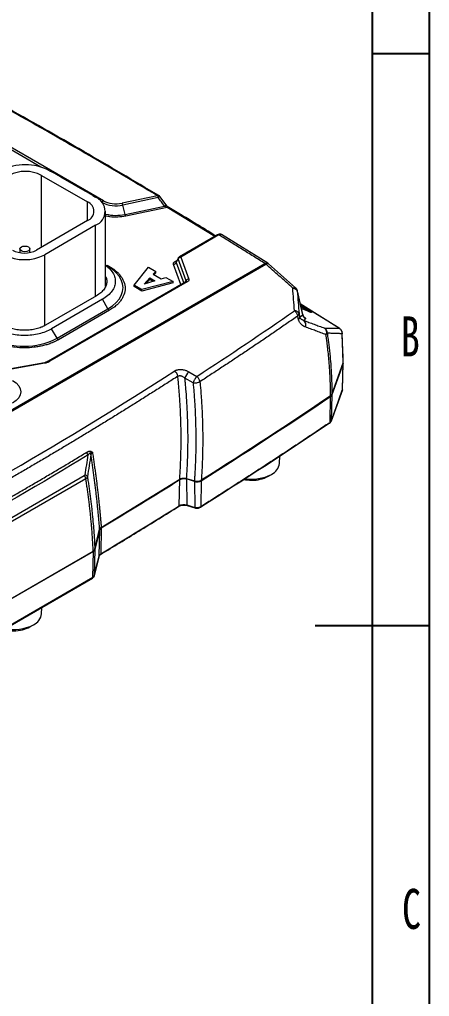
# Model space of a CAD drawing. Header units: millimetres. Extents: x 0 to 594, y 0 to 420.
# Drawn here: x 522.2 to 594, y 145.2 to 316 of the extents above; entities that cross this region are included whole.
import ezdxf

# ---------------------------------------------------------------- set-up
doc = ezdxf.new("R2010")
doc.units = ezdxf.units.MM
doc.header["$LTSCALE"] = 2
doc.layers.add('图框', color=7, linetype='Continuous')
doc.styles.add('SLDTEXTSTYLE4', font='TXT', dxfattribs={"width": 0.7})

msp = doc.modelspace()

# ---------------------------------------------------------------- linework, layer by layer
at = {"color": 8, "linetype": 'Continuous', "lineweight": 15}
for p, q in [((525.979, 290.228), (517.272, 295.254)), ((526.077, 276.204), (526.077, 288.777)), ((534.138, 280.857), (534.138, 284.123)), ((536.683, 284.048), (536.652, 284.066)), ((536.677, 284.038), (536.683, 284.048)), ((556.442, 278.108), (548.093, 283.159)), ((535.552, 267.63), (535.552, 280.041)), ((526.643, 262.501), (526.643, 274.898)), ((549.467, 273.705), (549.803, 273.899)), ((549.671, 273.534), (550.976, 269.95)), ((550.499, 269.674), (549.212, 273.21)), ((551.314, 270.145), (551.406, 270.317)), ((578.178, 262.039), (571.388, 266.239)), ((573.151, 264.975), (571.434, 266.036)), ((572.919, 264.943), (571.481, 265.832)), ((572.748, 264.997), (571.557, 265.494)), ((571.814, 264.415), (571.803, 264.455)), ((578.709, 261.232), (578.69, 261.091)), ((526.873, 256.089), (526.591, 256.01)), ((536.162, 222.19), (536.165, 222.217)), ((535.33, 218.709), (535.333, 218.737))]:
    msp.add_line(p, q, dxfattribs=at)
at = {"color": 7, "linetype": 'Continuous', "lineweight": 15}
for p, q in [((536.933, 284.312), (517.522, 295.518)), ((526.077, 288.777), (534.138, 284.123)), ((527.491, 289.593), (527.986, 289.307)), ((529.4, 288.491), (527.986, 289.307)), ((529.4, 288.491), (533.643, 286.042)), ((535.057, 285.225), (533.643, 286.042)), ((535.057, 285.225), (535.552, 284.939)), ((536.471, 284.351), (536.064, 284.603)), ((536.471, 284.256), (536.471, 284.351)), ((546.391, 285.203), (540.178, 283.897)), ((546.512, 284.891), (540.299, 283.586)), ((547.91, 283.6), (546.79, 285.095)), ((537.31, 269.39), (537.31, 282.49)), ((540.712, 281.945), (540.299, 283.586)), ((540.712, 281.945), (547.63, 283.399)), ((548.093, 283.159), (540.833, 281.634)), ((534.138, 280.857), (525.228, 275.714)), ((535.552, 280.041), (526.643, 274.898)), ((556.897, 278.371), (550.215, 274.514)), ((557.146, 278.346), (550.465, 274.489)), ((565.701, 273.411), (557.623, 278.409)), ((522.303, 275.917), (522.303, 275.27)), ((524.053, 275.295), (524.053, 275.917)), ((461.594, 213.587), (565.171, 273.38)), ((549.671, 273.534), (550.005, 274.164)), ((550.044, 274.352), (549.674, 273.655)), ((551.406, 270.317), (550.005, 274.164)), ((550.465, 274.489), (551.866, 270.642)), ((565.821, 273.302), (565.701, 273.409)), ((461.777, 213.453), (565.354, 273.247)), ((537.31, 273.065), (537.711, 272.833)), ((537.608, 273.061), (537.961, 272.857)), ((542.332, 269.561), (544.804, 272.706)), ((544.804, 272.706), (546.084, 271.967)), ((546.084, 271.967), (545.625, 271.478)), ((546.084, 271.722), (545.774, 271.392)), ((546.084, 271.722), (546.084, 271.967)), ((570.555, 269.119), (565.833, 273.313)), ((551.36, 270.171), (527.32, 256.293)), ((551.61, 270.147), (527.57, 256.268)), ((549.115, 270.217), (543.666, 268.791)), ((549.115, 269.972), (543.666, 268.546)), ((544.039, 269.761), (545.024, 270.835)), ((545.897, 270.331), (544.039, 269.761)), ((544.352, 269.857), (545.024, 270.59)), ((545.024, 270.835), (545.897, 270.331)), ((545.024, 270.59), (545.024, 270.835)), ((545.024, 270.59), (545.62, 270.246)), ((545.625, 271.478), (547.019, 270.673)), ((547.019, 270.673), (547.864, 270.94)), ((547.864, 270.94), (549.115, 270.217)), ((549.115, 269.972), (549.115, 270.217)), ((543.666, 268.791), (542.332, 269.561)), ((542.332, 269.316), (542.332, 269.561)), ((543.666, 268.546), (542.332, 269.316)), ((543.666, 268.546), (543.666, 268.791)), ((570.821, 268.68), (570.865, 268.553)), ((571.805, 264.401), (570.834, 268.683)), ((535.694, 267.711), (526.784, 262.568)), ((536.754, 267.099), (527.845, 261.956)), ((537.711, 265.441), (536.754, 267.099)), ((528.802, 260.298), (537.711, 265.441)), ((537.961, 265.177), (529.052, 260.034)), ((578.264, 261.994), (571.374, 266.303)), ((572.679, 265.029), (571.557, 265.496)), ((528.802, 260.298), (527.845, 261.956)), ((578.178, 262.039), (578.258, 261.985)), ((578.894, 256.054), (578.71, 261.229)), ((526.601, 256.013), (520.734, 254.945)), ((526.69, 255.929), (520.824, 254.862)), ((578.872, 255.883), (576.907, 250.378)), ((576.908, 250.461), (578.874, 255.963)), ((578.756, 251.28), (578.872, 255.883)), ((578.774, 251.384), (578.893, 256.022)), ((578.872, 255.883), (578.89, 256.001)), ((578.874, 255.963), (578.892, 256.085)), ((552.62, 252.511), (551.194, 253.326)), ((551.851, 254.444), (553.276, 253.629)), ((578.756, 251.28), (576.791, 245.775)), ((578.756, 251.28), (578.771, 251.384)), ((576.597, 245.546), (576.687, 250.119)), ((576.907, 250.378), (576.791, 245.775)), ((567.749, 238.411), (567.806, 239.738)), ((533.582, 236.208), (514.315, 225.085)), ((551.488, 235.766), (552.84, 235.344)), ((565.686, 236.119), (566.319, 236.484)), ((533.843, 235.699), (514.576, 224.576)), ((536.538, 227.219), (550.274, 235.648)), ((550.193, 230.999), (550.28, 235.569)), ((552.843, 235.264), (551.489, 235.686)), ((551.489, 235.686), (551.546, 231.129)), ((552.843, 235.264), (552.9, 230.707)), ((554.057, 235.382), (553.969, 230.811)), ((551.546, 231.129), (552.9, 230.707)), ((551.581, 231.043), (552.935, 230.621)), ((535.424, 223.404), (536.267, 226.897)), ((536.283, 226.825), (535.451, 223.344)), ((536.165, 222.217), (536.283, 226.825)), ((536.552, 227.145), (536.466, 222.576)), ((535.167, 223.015), (515.105, 211.433)), ((515.141, 211.53), (535.141, 223.075)), ((535.083, 218.446), (535.167, 223.015)), ((535.451, 223.344), (535.333, 218.737)), ((536.165, 222.217), (535.333, 218.737)), ((514.98, 206.776), (535.042, 218.358)), ((535.083, 218.446), (515.021, 206.865)), ((526.104, 212.103), (526.153, 213.226)), ((524.041, 209.811), (524.674, 210.176))]:
    msp.add_line(p, q, dxfattribs=at)
at = {"color": 8, "linetype": 'Continuous', "lineweight": 15, "flags": 128}
for points in [[(547.908, 283.599), (547.909, 283.6), (547.904, 283.597), (547.88, 283.58), (547.838, 283.551), (547.78, 283.509), (547.71, 283.458), (547.63, 283.399)], [(537.711, 265.441), (538.492, 265.955), (539.15, 266.524), (539.674, 267.137), (540.054, 267.784), (540.286, 268.455), (540.363, 269.137), (540.286, 269.819), (540.054, 270.49), (539.674, 271.137), (539.15, 271.75), (538.782, 272.087)], [(572.748, 264.997), (572.695, 265.024), (572.679, 265.029)], [(526.69, 255.929), (526.677, 255.952), (526.663, 255.972), (526.65, 255.988), (526.637, 256), (526.625, 256.008), (526.613, 256.013), (526.602, 256.013), (526.601, 256.013)], [(552.935, 230.621), (552.928, 230.624), (552.916, 230.636), (552.908, 230.654), (552.902, 230.678), (552.9, 230.707)]]:
    msp.add_lwpolyline(points, dxfattribs=at)
at = {"color": 7, "linetype": 'Continuous', "lineweight": 15, "flags": 128}
for points in [[(556.897, 278.371), (556.902, 278.374), (556.917, 278.381)], [(523.797, 275.559), (523.513, 275.45), (523.178, 275.411), (522.843, 275.45), (522.559, 275.559), (522.369, 275.723), (522.303, 275.917), (522.369, 276.11), (522.559, 276.274), (522.843, 276.383), (523.178, 276.422), (523.513, 276.383), (523.797, 276.274), (523.986, 276.11), (524.053, 275.917), (523.986, 275.723), (523.797, 275.559)], [(538.782, 272.087), (538.492, 272.319), (537.711, 272.833)], [(576.788, 245.765), (577.655, 248.192), (578.731, 251.206)], [(535.33, 218.709), (535.739, 220.422), (536.162, 222.19)], [(535.326, 218.696), (535.329, 218.706), (535.33, 218.709)]]:
    msp.add_lwpolyline(points, dxfattribs=at)
at = {"color": 7, "linetype": 'Continuous', "lineweight": 15}
for centre, radius, start, end in [((523.249, 281.45), 9.182, 62.48067, 117.51927), ((523.249, 283.318), 6.148, 62.6098, 117.39014), ((533.518, 282.49), 1.746, 290.78289, 69.21655), ((534.597, 282.49), 2.629, 291.31227, 68.68742), ((537.315, 283.7), 0.721, 121.95485, 151.14431), ((539.13, 288.808), 5.352, 242.7958, 282.61779), ((539.192, 283.335), 1.135, 12.75986, 29.68794), ((541.819, 282.196), 1.135, 192.75987, 209.68477), ((523.107, 279.808), 4.611, 242.60943, 297.39069), ((523.107, 281.721), 7.685, 242.60963, 297.39041), ((549.155, 273.778), 0.571, 275.70112, 334.70854), ((564.601, 272.406), 1.128, 48.13512, 59.65616), ((537.815, 273.062), 0.251, 245.68696, 305.61763), ((551.922, 270.073), 0.571, 95.70365, 154.70626), ((538.343, 265.789), 0.721, 208.85481, 238.04549), ((573.071, 264.699), 0.287, 73.85607, 121.89826), ((570.757, 264.028), 0.555, 304.87099, 355.25125), ((572.796, 264.6), 1.004, 188.34687, 241.87958), ((571.402, 262.655), 0.957, 336.05753, 51.67967), ((523.107, 271.233), 12.329, 242.49144, 297.50856), ((529.433, 260.646), 0.721, 208.85481, 238.04549), ((548.395, 253.369), 1.572, 10.27344, 50.28657), ((554.495, 252.139), 3.508, 138.93154, 160.22925), ((578.627, 251.283), 0.129, 323.5716, 358.69216), ((576.661, 245.778), 0.129, 323.56485, 358.6989), ((534.802, 240.481), 0.796, 188.49115, 228.96938), ((535.2, 240.385), 0.643, 165.52589, 199.27877), ((534.377, 239.863), 0.378, 14.61263, 55.19158), ((565.358, 238.692), 2.407, 293.49648, 353.30019), ((533.048, 235.613), 0.8, 6.14492, 48.07402), ((533.656, 235.91), 0.489, 18.72007, 82.53647), ((562.876, 243.115), 7.471, 260.74951, 297.43456), ((523.713, 212.384), 2.408, 293.49816, 353.2997), ((521.215, 216.846), 7.514, 258.22376, 297.40197)]:
    msp.add_arc(centre, radius, start, end, dxfattribs=at)
at = {"color": 8, "linetype": 'Continuous', "lineweight": 15}
for centre, radius, start, end in [((539.122, 289.572), 7.791, 256.54784, 281.77724), ((548.239, 282.948), 0.257, 64.46483, 124.68494), ((556.996, 278.126), 0.266, 55.54755, 107.1852), ((549.621, 273.933), 0.275, 235.99969, 282.07926), ((550.319, 274.29), 0.247, 53.73293, 114.93952), ((551.465, 269.948), 0.246, 53.67941, 115.01194), ((527.424, 256.07), 0.246, 53.67941, 115.01194), ((550.093, 230.992), 0.1, 305.21054, 3.86847), ((551.629, 231.113), 0.0851, 169.33055, 235.54217), ((536.366, 222.569), 0.0999, 306.03688, 4.05412), ((534.985, 218.439), 0.0988, 305.2921, 4.38873)]:
    msp.add_arc(centre, radius, start, end, dxfattribs=at)
at = {"color": 7, "linetype": 'Continuous', "lineweight": 15}
for points in [[(546.391, 285.203), (537.434, 290.544), (528.317, 295.807), (519.064, 300.978)], [(546.391, 285.203), (546.436, 285.132), (546.48, 285.017), (546.512, 284.891)], [(548.093, 283.159), (547.937, 283.208), (547.77, 283.294), (547.63, 283.399)], [(570.865, 268.553), (570.968, 267.229), (571.068, 265.905), (571.166, 264.581)], [(571.803, 264.455), (571.531, 265.825), (571.219, 267.193), (570.865, 268.553)], [(553.276, 253.629), (559.062, 257.381), (564.76, 261.203), (570.369, 265.094)], [(571.074, 263.572), (571.027, 263.772), (570.979, 263.971), (570.931, 264.171)], [(571.166, 264.581), (571.215, 264.381), (571.263, 264.181), (571.31, 263.982)], [(571.31, 263.982), (571.492, 264.131), (571.656, 264.289), (571.803, 264.455)], [(575.881, 260.917), (575.987, 260.996), (576.064, 261.089), (576.098, 261.18)], [(578.874, 255.963), (578.875, 257.67), (578.813, 259.386), (578.69, 261.091)], [(490.653, 220.664), (511.098, 231.203), (530.682, 242.508), (549.4, 254.578)], [(521.035, 252.911), (522.929, 251.817), (522.929, 250.041), (521.035, 248.947)], [(576.688, 250.202), (569.299, 245.22), (561.75, 240.304), (554.056, 235.463)], [(554.057, 235.382), (561.744, 240.218), (569.288, 245.13), (576.687, 250.119)], [(576.688, 250.202), (576.796, 250.275), (576.874, 250.367), (576.908, 250.461)], [(553.969, 230.811), (561.657, 235.648), (569.201, 240.56), (576.597, 245.546)], [(576.791, 245.775), (576.76, 245.69), (576.693, 245.611), (576.597, 245.546)], [(534.279, 239.881), (526.062, 234.908), (517.68, 230.07), (509.15, 225.374)], [(533.72, 236.395), (533.908, 237.557), (534.094, 238.719), (534.279, 239.881)], [(534.593, 240.173), (534.493, 240.124), (534.384, 240.011), (534.279, 239.881)], [(536.552, 227.145), (541.178, 229.927), (545.754, 232.735), (550.28, 235.569)], [(536.466, 222.576), (541.091, 225.357), (545.667, 228.165), (550.193, 230.999)], [(550.193, 230.999), (550.535, 231.213), (551.1, 231.268), (551.546, 231.129)], [(536.165, 222.217), (536.197, 222.35), (536.303, 222.478), (536.466, 222.576)], [(535.333, 218.737), (535.307, 218.627), (535.218, 218.524), (535.083, 218.446)]]:
    msp.add_open_spline(points, degree=3, dxfattribs=at)
for points, knots in [([(546.637, 285.229), (542.278, 287.809), (533.278, 293.134), (524.055, 298.331), (519.3, 301.011)], [0, 0, 0, 0, 0.4843754, 1, 1, 1, 1]), ([(536.933, 284.312), (537.35, 284.072), (537.876, 283.905), (539.026, 283.758), (539.625, 283.781), (540.178, 283.897)], [0, 0, 0, 0, 0.5, 0.5, 1, 1, 1, 1]), ([(547.63, 283.399), (547.444, 283.648), (547.073, 284.146), (546.699, 284.643), (546.512, 284.891)], [0, 0, 0, 0, 0.4998256, 1, 1, 1, 1]), ([(546.789, 285.094), (546.788, 285.097), (546.758, 285.152), (546.705, 285.201), (546.648, 285.222), (546.647, 285.223)], [0, 0, 0, 0, 0.0519734, 0.9727612, 1, 1, 1, 1]), ([(548.35, 283.18), (548.287, 283.223), (548.186, 283.293), (548.033, 283.445), (547.952, 283.546), (547.91, 283.6)], [0, 0, 0, 0, 0.4293309, 0.6969366, 1, 1, 1, 1]), ([(556.592, 278.195), (555.433, 278.902), (552.697, 280.57), (549.939, 282.226), (548.35, 283.18)], [0, 0, 0, 0, 0.4238795, 1, 1, 1, 1]), ([(557.62, 278.409), (557.566, 278.434), (557.461, 278.483), (557.276, 278.492), (557.091, 278.461), (556.974, 278.407), (556.917, 278.381)], [0, 0, 0, 0, 0.269361, 0.527859, 0.7715476, 1, 1, 1, 1]), ([(565.171, 273.38), (564.505, 273.796), (563.174, 274.627), (561.17, 275.869), (559.161, 277.109), (557.818, 277.934), (557.146, 278.346)], [0, 0, 0, 0, 0.2500328, 0.5000427, 0.7500312, 1, 1, 1, 1]), ([(549.212, 273.21), (549.206, 273.228), (549.195, 273.263), (549.189, 273.317), (549.193, 273.371), (549.206, 273.424), (549.233, 273.488), (549.282, 273.56), (549.361, 273.638), (549.431, 273.683), (549.467, 273.705)], [0, 0, 0, 0, 0.1016443, 0.201487, 0.3005155, 0.3997418, 0.5001721, 0.6664642, 0.8315117, 1, 1, 1, 1]), ([(550.005, 274.164), (550.014, 274.183), (550.032, 274.222), (550.072, 274.278), (550.122, 274.332), (550.194, 274.391), (550.307, 274.456), (550.407, 274.477), (550.465, 274.489)], [0, 0, 0, 0, 0.1158674, 0.23730956, 0.3653861, 0.50080991, 0.70822235, 1, 1, 1, 1]), ([(550.216, 274.513), (550.215, 274.513), (550.174, 274.498), (550.107, 274.435), (550.058, 274.366), (550.032, 274.33)], [0, 0, 0, 0, 0.0163005, 0.4940807, 1, 1, 1, 1]), ([(565.825, 273.305), (565.807, 273.322), (565.754, 273.373), (565.591, 273.364), (565.432, 273.285), (565.354, 273.247)], [0, 0, 0, 0, 0.2071985, 0.6130339, 1, 1, 1, 1]), ([(537.31, 272.995), (537.448, 272.902), (537.916, 272.589), (538.461, 271.95), (538.913, 271.116), (539.058, 270.242), (538.911, 269.369), (538.467, 268.532), (537.762, 267.751), (537.09, 267.316), (536.754, 267.099)], [0, 0, 0, 0, 0.0566089, 0.19138, 0.3261499, 0.4609203, 0.59569, 0.7304597, 0.8652301, 1, 1, 1, 1]), ([(537.358, 273.037), (537.369, 273.031), (537.392, 273.02), (537.43, 273.013), (537.479, 273.013), (537.538, 273.026), (537.585, 273.049), (537.608, 273.061)], [0, 0, 0, 0, 0.1665561, 0.332331, 0.5001928, 0.7493673, 1, 1, 1, 1]), ([(537.961, 272.857), (538.028, 272.818), (538.163, 272.739), (538.356, 272.617), (538.542, 272.491), (538.722, 272.362), (538.895, 272.23), (539.182, 271.997), (539.553, 271.651), (539.962, 271.171), (540.291, 270.663), (540.616, 269.948), (540.784, 269.017), (540.616, 268.087), (540.291, 267.371), (539.962, 266.864), (539.553, 266.384), (539.132, 265.991), (538.726, 265.671), (538.36, 265.416), (538.094, 265.257), (537.961, 265.177)], [0, 0, 0, 0, 0.019453, 0.0388717, 0.0582744, 0.077679, 0.0971038, 0.1165667, 0.1783124, 0.2400936, 0.3044135, 0.3687691, 0.5000067, 0.6312443, 0.6955642, 0.7599198, 0.8216655, 0.8834467, 0.922314, 0.9611167, 1, 1, 1, 1]), ([(570.071, 269.058), (569.287, 269.757), (567.72, 271.157), (566.142, 272.55), (565.354, 273.247)], [0, 0, 0, 0, 0.5000753, 1, 1, 1, 1]), ([(537.31, 271.094), (537.338, 271.043), (537.49, 270.769), (537.537, 270.24), (537.433, 269.54), (537.072, 268.865), (536.506, 268.237), (535.964, 267.886), (535.694, 267.711)], [0, 0, 0, 0, 0.0438327, 0.2350652, 0.4262982, 0.6175325, 0.8087666, 1, 1, 1, 1]), ([(551.402, 270.197), (551.402, 270.197), (551.4, 270.196), (551.373, 270.179), (551.358, 270.17)], [0, 0, 0, 0, 0.4225685, 1, 1, 1, 1]), ([(551.866, 270.642), (551.871, 270.624), (551.883, 270.588), (551.888, 270.534), (551.884, 270.481), (551.871, 270.428), (551.844, 270.364), (551.795, 270.291), (551.716, 270.213), (551.646, 270.169), (551.61, 270.147)], [0, 0, 0, 0, 0.10164435, 0.20148696, 0.30051547, 0.39974184, 0.50017207, 0.66646421, 0.83151173, 1, 1, 1, 1]), ([(570.369, 265.094), (570.32, 265.756), (570.222, 267.077), (570.121, 268.398), (570.071, 269.058)], [0, 0, 0, 0, 0.5009918, 1, 1, 1, 1]), ([(570.071, 269.058), (570.253, 269.042), (570.442, 268.985), (570.731, 268.802), (570.828, 268.677), (570.865, 268.553)], [0, 0, 0, 0, 0.5, 0.5, 1, 1, 1, 1]), ([(570.847, 268.623), (570.842, 268.651), (570.819, 268.787), (570.718, 268.968), (570.588, 269.072), (570.544, 269.108)], [0, 0, 0, 0, 0.1488772, 0.7062709, 1, 1, 1, 1]), ([(570.369, 265.094), (570.502, 264.991), (570.636, 264.842), (570.84, 264.507), (570.906, 264.326), (570.931, 264.171)], [0, 0, 0, 0, 0.5, 0.5, 1, 1, 1, 1]), ([(571.166, 264.581), (571.159, 264.602), (571.145, 264.645), (571.113, 264.706), (571.072, 264.765), (571.021, 264.822), (570.961, 264.877), (570.875, 264.939), (570.751, 265.005), (570.577, 265.067), (570.441, 265.085), (570.369, 265.094)], [0, 0, 0, 0, 0.0811679, 0.1617422, 0.2429242, 0.3258098, 0.4113487, 0.5003202, 0.6476105, 0.8138384, 1, 1, 1, 1]), ([(573.149, 264.972), (573.167, 264.96), (573.203, 264.937), (573.249, 264.907), (573.287, 264.879), (573.316, 264.856), (573.337, 264.836), (573.356, 264.812), (573.348, 264.794), (573.285, 264.801), (573.184, 264.828), (573.059, 264.871), (572.913, 264.926), (572.803, 264.971), (572.747, 264.994)], [0, 0, 0, 0, 0.0422413, 0.0833756, 0.1241193, 0.1652089, 0.2073629, 0.2512472, 0.3694232, 0.5009908, 0.6211622, 0.7504967, 0.8729601, 1, 1, 1, 1]), ([(570.931, 264.171), (570.306, 263.738), (569.057, 262.873), (567.174, 261.582), (565.286, 260.295), (563.391, 259.014), (561.49, 257.739), (559.582, 256.468), (557.668, 255.204), (555.749, 253.944), (554.464, 253.109), (553.821, 252.691)], [0, 0, 0, 0, 0.1111539, 0.2223005, 0.3334383, 0.444566, 0.555682, 0.6667848, 0.7778731, 0.8889454, 1, 1, 1, 1]), ([(570.931, 264.171), (571.006, 264.233), (571.067, 264.303), (571.148, 264.444), (571.167, 264.515), (571.166, 264.581)], [0, 0, 0, 0, 0.5, 0.5, 1, 1, 1, 1]), ([(572.277, 262.267), (572.232, 262.285), (572.143, 262.32), (572.014, 262.384), (571.892, 262.455), (571.776, 262.534), (571.667, 262.62), (571.548, 262.728), (571.425, 262.86), (571.306, 263.021), (571.207, 263.193), (571.128, 263.374), (571.092, 263.507), (571.074, 263.572)], [0, 0, 0, 0, 0.08731462, 0.17260347, 0.25601197, 0.33769557, 0.41781971, 0.49655966, 0.60993673, 0.71605144, 0.81573545, 0.90999062, 1, 1, 1, 1]), ([(571.996, 263.406), (571.961, 263.415), (571.893, 263.433), (571.795, 263.471), (571.701, 263.517), (571.611, 263.574), (571.524, 263.644), (571.449, 263.721), (571.39, 263.804), (571.344, 263.884), (571.321, 263.95), (571.31, 263.982)], [0, 0, 0, 0, 0.1274231, 0.2531537, 0.3771488, 0.4994167, 0.6255309, 0.7488819, 0.8366284, 0.9205381, 1, 1, 1, 1]), ([(571.807, 264.402), (571.811, 264.404), (571.816, 264.406), (571.814, 264.414), (571.814, 264.415)], [0, 0, 0, 0, 0.8856619, 1, 1, 1, 1]), ([(571.964, 264.044), (571.963, 264.048), (571.961, 264.057), (571.931, 264.106), (571.873, 264.209), (571.838, 264.333), (571.814, 264.417)], [0, 0, 0, 0, 0.1981079, 0.3924414, 0.5882891, 1, 1, 1, 1]), ([(572.323, 263.714), (572.271, 263.661), (572.168, 263.556), (572.053, 263.456), (571.996, 263.406)], [0, 0, 0, 0, 0.500973, 1, 1, 1, 1]), ([(571.996, 263.406), (572.299, 263.293), (572.907, 263.068), (573.809, 262.735), (574.706, 262.406), (575.297, 262.191), (575.593, 262.083)], [0, 0, 0, 0, 0.2499798, 0.4999663, 0.7499698, 1, 1, 1, 1]), ([(518.37, 261.956), (518.99, 261.598), (519.733, 261.311), (521.353, 260.923), (522.23, 260.823), (523.984, 260.823), (524.861, 260.923), (526.481, 261.311), (527.224, 261.598), (527.845, 261.956)], [0, 0, 0, 0, 0.25, 0.25, 0.5, 0.5, 0.75, 0.75, 1, 1, 1, 1]), ([(526.784, 262.568), (526.727, 262.536), (526.614, 262.472), (526.434, 262.382), (526.248, 262.297), (525.983, 262.186), (525.629, 262.06), (525.17, 261.93), (524.683, 261.824), (523.998, 261.721), (523.107, 261.667), (522.216, 261.721), (521.531, 261.824), (521.045, 261.93), (520.585, 262.06), (520.209, 262.194), (519.903, 262.324), (519.658, 262.441), (519.506, 262.525), (519.43, 262.568)], [0, 0, 0, 0, 0.0291588, 0.0582646, 0.0873785, 0.1165616, 0.1782933, 0.2400893, 0.3043951, 0.3687654, 0.5000038, 0.6312422, 0.695548, 0.7599183, 0.82165, 0.8834459, 0.9223071, 0.96111, 1, 1, 1, 1]), ([(575.88, 260.918), (575.579, 261.029), (574.979, 261.252), (574.076, 261.589), (573.177, 261.927), (572.576, 262.154), (572.277, 262.267)], [0, 0, 0, 0, 0.254362, 0.5058188, 0.7543662, 1, 1, 1, 1]), ([(575.593, 262.083), (575.667, 262.036), (575.738, 261.97), (575.855, 261.804), (575.901, 261.703), (575.955, 261.482), (575.964, 261.363), (575.945, 261.131), (575.918, 261.018), (575.881, 260.917)], [0, 0, 0, 0, 0.25, 0.25, 0.5, 0.5, 0.75, 0.75, 1, 1, 1, 1]), ([(575.593, 262.083), (575.822, 262.072), (576.279, 262.051), (576.869, 262.032), (577.363, 262.027), (577.777, 262.029), (578.044, 262.035), (578.178, 262.038)], [0, 0, 0, 0, 0.2500022, 0.4999998, 0.6653297, 0.8319952, 1, 1, 1, 1]), ([(576.098, 261.18), (576.103, 261.354), (576.06, 261.543), (575.878, 261.867), (575.741, 262), (575.593, 262.083)], [0, 0, 0, 0, 0.5, 0.5, 1, 1, 1, 1]), ([(578.178, 262.039), (578.334, 261.953), (578.478, 261.813), (578.663, 261.47), (578.702, 261.271), (578.69, 261.091)], [0, 0, 0, 0, 0.5, 0.5, 1, 1, 1, 1]), ([(578.708, 261.232), (578.704, 261.275), (578.691, 261.411), (578.606, 261.634), (578.453, 261.861), (578.303, 261.955), (578.24, 261.995)], [0, 0, 0, 0, 0.1406293, 0.4366713, 0.7596526, 1, 1, 1, 1]), ([(529.052, 260.034), (528.991, 259.999), (528.869, 259.93), (528.679, 259.831), (528.485, 259.734), (528.285, 259.641), (528.081, 259.552), (527.72, 259.404), (527.184, 259.213), (526.441, 259.002), (525.655, 258.832), (524.548, 258.664), (523.107, 258.578), (521.666, 258.664), (520.559, 258.832), (519.773, 259.002), (519.03, 259.213), (518.422, 259.43), (517.927, 259.64), (517.531, 259.828), (517.286, 259.965), (517.162, 260.034)], [0, 0, 0, 0, 0.0194524, 0.0388708, 0.0582733, 0.0776781, 0.0971032, 0.1165667, 0.1783103, 0.2400936, 0.3044114, 0.368769, 0.5000067, 0.6312443, 0.6955621, 0.7599197, 0.8216633, 0.8834467, 0.922313, 0.9611158, 1, 1, 1, 1]), ([(576.688, 250.202), (576.687, 250.456), (576.686, 250.964), (576.673, 251.727), (576.653, 252.491), (576.623, 253.255), (576.586, 254.02), (576.54, 254.785), (576.472, 255.742), (576.373, 256.891), (576.256, 258.001), (576.15, 258.894), (576.058, 259.606), (575.965, 260.283), (575.905, 260.735), (575.88, 260.918)], [0, 0, 0, 0, 0.07135521, 0.14273463, 0.21413805, 0.28556522, 0.35701588, 0.42848973, 0.49998645, 0.62497842, 0.74998741, 0.81073515, 0.87498371, 0.9493763, 1, 1, 1, 1]), ([(576.098, 261.18), (576.115, 261.055), (576.151, 260.779), (576.212, 260.331), (576.272, 259.895), (576.354, 259.274), (576.449, 258.496), (576.581, 257.267), (576.701, 255.921), (576.799, 254.458), (576.862, 253.112), (576.901, 251.781), (576.905, 250.899), (576.908, 250.461)], [0, 0, 0, 0, 0.03461, 0.0762821, 0.1250206, 0.1563754, 0.2500184, 0.3428916, 0.5000213, 0.6268015, 0.7524944, 0.8769539, 1, 1, 1, 1]), ([(578.69, 261.091), (578.59, 261.091), (578.39, 261.09), (578.082, 261.094), (577.769, 261.101), (577.341, 261.115), (576.9, 261.139), (576.442, 261.163), (576.213, 261.175), (576.098, 261.18)], [0, 0, 0, 0, 0.1256491, 0.2508688, 0.3756538, 0.4999988, 0.7499975, 0.8750761, 1, 1, 1, 1]), ([(527.34, 256.303), (527.215, 256.234), (527, 256.116), (526.73, 256.042), (526.618, 256.011)], [0, 0, 0, 0, 0.5852772, 1, 1, 1, 1]), ([(527.57, 256.268), (527.533, 256.248), (527.462, 256.207), (527.35, 256.151), (527.238, 256.1), (527.115, 256.049), (526.98, 256.002), (526.836, 255.959), (526.738, 255.939), (526.69, 255.929)], [0, 0, 0, 0, 0.1433687, 0.2817096, 0.4153332, 0.5445843, 0.7076237, 0.8589818, 1, 1, 1, 1]), ([(549.4, 254.578), (549.431, 254.597), (549.494, 254.636), (549.596, 254.685), (549.703, 254.728), (549.816, 254.765), (549.993, 254.809), (550.245, 254.844), (550.574, 254.842), (550.909, 254.799), (551.202, 254.726), (551.45, 254.638), (551.656, 254.549), (551.786, 254.479), (551.851, 254.444)], [0, 0, 0, 0, 0.0502307, 0.1000561, 0.1497562, 0.199613, 0.249906, 0.3741591, 0.4996743, 0.6237655, 0.7495327, 0.8325711, 0.9157781, 1, 1, 1, 1]), ([(549.942, 253.649), (549.296, 253.233), (548.002, 252.401), (546.055, 251.159), (544.101, 249.923), (542.141, 248.692), (540.175, 247.466), (538.203, 246.246), (536.225, 245.032), (534.24, 243.823), (532.249, 242.619), (530.252, 241.421), (528.249, 240.229), (526.24, 239.042), (524.224, 237.86), (522.203, 236.684), (520.175, 235.514), (518.141, 234.348), (516.101, 233.189), (514.055, 232.035), (512.002, 230.886), (509.944, 229.743), (507.879, 228.605), (505.808, 227.473), (503.731, 226.346), (501.647, 225.225), (499.558, 224.109), (497.462, 222.998), (495.36, 221.894), (493.252, 220.794), (491.842, 220.066), (491.137, 219.701)], [0, 0, 0, 0, 0.0345027, 0.069001, 0.1034951, 0.1379853, 0.1724721, 0.2069558, 0.2414366, 0.275915, 0.3103912, 0.3448656, 0.3793386, 0.4138105, 0.4482816, 0.4827523, 0.517223, 0.551694, 0.5861656, 0.6206382, 0.6551121, 0.6895877, 0.7240653, 0.7585453, 0.793028, 0.8275138, 0.8620029, 0.8964958, 0.9309927, 0.965494, 1, 1, 1, 1]), ([(549.942, 253.649), (549.961, 253.662), (549.999, 253.687), (550.062, 253.715), (550.128, 253.736), (550.198, 253.749), (550.27, 253.755), (550.344, 253.753), (550.421, 253.744), (550.499, 253.729), (550.584, 253.706), (550.722, 253.655), (550.886, 253.568), (551.058, 253.448), (551.15, 253.366), (551.194, 253.326)], [0, 0, 0, 0, 0.05634, 0.1115069, 0.1660241, 0.2203512, 0.2748759, 0.3299126, 0.3857038, 0.442427, 0.5002015, 0.5714927, 0.7496373, 0.8785447, 1, 1, 1, 1]), ([(550.274, 235.648), (550.295, 235.959), (550.339, 236.581), (550.392, 237.518), (550.437, 238.456), (550.473, 239.396), (550.5, 240.339), (550.518, 241.282), (550.527, 242.228), (550.527, 243.175), (550.518, 244.123), (550.5, 245.072), (550.473, 246.022), (550.437, 246.974), (550.393, 247.926), (550.34, 248.879), (550.278, 249.832), (550.208, 250.786), (550.128, 251.74), (550.041, 252.694), (549.975, 253.331), (549.942, 253.649)], [0, 0, 0, 0, 0.053113, 0.1061838, 0.1592104, 0.2121908, 0.265123, 0.3180052, 0.3708352, 0.4236112, 0.476331, 0.5289927, 0.5815943, 0.6341337, 0.6866088, 0.7390178, 0.7913586, 0.8436292, 0.8958276, 0.9479519, 1, 1, 1, 1]), ([(551.488, 235.766), (551.509, 236.083), (551.553, 236.717), (551.606, 237.672), (551.65, 238.631), (551.686, 239.594), (551.711, 240.559), (551.728, 241.528), (551.735, 242.5), (551.733, 243.474), (551.72, 244.636), (551.676, 246.43), (551.577, 248.609), (551.427, 250.776), (551.299, 252.263), (551.222, 253.043), (551.194, 253.326)], [0, 0, 0, 0, 0.0554172, 0.1108814, 0.1663878, 0.2219315, 0.2775076, 0.3331111, 0.388737, 0.4443805, 0.5000365, 0.5871874, 0.749967, 0.8692606, 0.9525844, 1, 1, 1, 1]), ([(553.276, 253.629), (553.259, 253.61), (553.225, 253.572), (553.174, 253.51), (553.125, 253.448), (553.08, 253.386), (553.037, 253.325), (552.998, 253.266), (552.963, 253.21), (552.931, 253.158), (552.88, 253.072), (552.811, 252.949), (552.733, 252.791), (552.668, 252.643), (552.635, 252.555), (552.62, 252.511)], [0, 0, 0, 0, 0.07163533, 0.13927929, 0.20290675, 0.26250531, 0.31807301, 0.36961636, 0.41714852, 0.46068773, 0.50025601, 0.63194485, 0.7588972, 0.88144636, 1, 1, 1, 1]), ([(553.821, 252.691), (553.798, 252.847), (553.735, 253.031), (553.537, 253.371), (553.406, 253.523), (553.276, 253.629)], [0, 0, 0, 0, 0.5, 0.5, 1, 1, 1, 1]), ([(552.62, 252.511), (552.709, 252.496), (552.811, 252.487), (553.027, 252.485), (553.142, 252.493), (553.366, 252.527), (553.474, 252.552), (553.667, 252.615), (553.752, 252.652), (553.821, 252.691)], [0, 0, 0, 0, 0.25, 0.25, 0.5, 0.5, 0.75, 0.75, 1, 1, 1, 1]), ([(552.62, 252.511), (552.649, 252.188), (552.709, 251.542), (552.787, 250.574), (552.857, 249.608), (552.918, 248.642), (552.97, 247.678), (553.014, 246.715), (553.048, 245.754), (553.074, 244.794), (553.094, 243.668), (553.104, 241.92), (553.072, 239.86), (552.993, 237.824), (552.915, 236.419), (552.861, 235.649), (552.84, 235.344)], [0, 0, 0, 0, 0.0554081, 0.110867, 0.1663703, 0.2219116, 0.2774846, 0.3330826, 0.3886992, 0.444328, 0.4999623, 0.5851002, 0.7499237, 0.8622694, 0.9455989, 1, 1, 1, 1]), ([(553.821, 252.691), (553.851, 252.37), (553.911, 251.726), (553.989, 250.762), (554.059, 249.798), (554.121, 248.835), (554.174, 247.872), (554.218, 246.91), (554.253, 245.949), (554.28, 244.988), (554.298, 244.029), (554.307, 243.071), (554.307, 242.114), (554.298, 241.159), (554.281, 240.205), (554.254, 239.253), (554.218, 238.302), (554.174, 237.354), (554.12, 236.407), (554.077, 235.778), (554.056, 235.463)], [0, 0, 0, 0, 0.0549833, 0.1100445, 0.1651814, 0.2203924, 0.2756752, 0.3310281, 0.3864489, 0.4419358, 0.4974867, 0.5530996, 0.6087726, 0.6645037, 0.7202909, 0.7761322, 0.8320257, 0.8879695, 0.9439615, 1, 1, 1, 1]), ([(576.687, 250.119), (576.708, 250.134), (576.751, 250.164), (576.804, 250.214), (576.848, 250.266), (576.883, 250.321), (576.899, 250.359), (576.907, 250.378)], [0, 0, 0, 0, 0.20206724, 0.40102112, 0.59893165, 0.79790144, 1, 1, 1, 1]), ([(576.445, 245.461), (575.772, 245.009), (574.426, 244.103), (572.398, 242.749), (570.363, 241.398), (568.321, 240.052), (566.271, 238.709), (564.215, 237.369), (562.151, 236.034), (560.08, 234.702), (558.001, 233.374), (555.916, 232.049), (554.52, 231.169), (553.822, 230.729)], [0, 0, 0, 0, 0.0909195, 0.1818343, 0.2727452, 0.3636532, 0.4545591, 0.5454637, 0.6363681, 0.727273, 0.8181794, 0.9090881, 1, 1, 1, 1]), ([(576.445, 245.461), (576.454, 245.457), (576.474, 245.449), (576.51, 245.445), (576.54, 245.448), (576.552, 245.461), (576.554, 245.463)], [0, 0, 0, 0, 0.2350883, 0.4692407, 0.9383592, 1, 1, 1, 1]), ([(576.557, 245.459), (576.602, 245.493), (576.703, 245.571), (576.753, 245.672), (576.781, 245.728)], [0, 0, 0, 0, 0.4462741, 1, 1, 1, 1]), ([(508.898, 225.864), (509.608, 226.256), (511.028, 227.04), (513.15, 228.223), (515.266, 229.411), (517.376, 230.605), (519.479, 231.804), (521.575, 233.01), (523.665, 234.221), (525.748, 235.438), (527.825, 236.66), (529.895, 237.889), (531.959, 239.123), (533.329, 239.95), (534.015, 240.364)], [0, 0, 0, 0, 0.08334604, 0.16668645, 0.25002224, 0.33335438, 0.41668388, 0.50001173, 0.58333893, 0.66666648, 0.74999536, 0.83332658, 0.91666113, 1, 1, 1, 1]), ([(534.015, 240.364), (534.041, 240.379), (534.092, 240.409), (534.167, 240.447), (534.258, 240.487), (534.36, 240.523), (534.473, 240.547), (534.543, 240.546), (534.577, 240.546)], [0, 0, 0, 0, 0.13775251, 0.2708235, 0.39955497, 0.61287065, 0.81211777, 1, 1, 1, 1]), ([(534.743, 239.958), (534.64, 239.316), (534.434, 238.018), (534.225, 236.722), (534.12, 236.067)], [0, 0, 0, 0, 0.4951442, 1, 1, 1, 1]), ([(534.577, 240.546), (534.603, 240.543), (534.654, 240.538), (534.728, 240.518), (534.799, 240.49), (534.869, 240.452), (534.936, 240.405), (534.978, 240.367), (535, 240.348)], [0, 0, 0, 0, 0.1593974, 0.3203704, 0.4839581, 0.6511515, 0.8228795, 1, 1, 1, 1]), ([(534.593, 240.173), (534.619, 240.192), (534.675, 240.234), (534.767, 240.281), (534.873, 240.323), (534.956, 240.339), (535, 240.348)], [0, 0, 0, 0, 0.2364655, 0.4998597, 0.738514, 1, 1, 1, 1]), ([(535, 240.348), (534.98, 240.336), (534.941, 240.312), (534.89, 240.267), (534.845, 240.216), (534.807, 240.159), (534.777, 240.097), (534.754, 240.03), (534.747, 239.982), (534.743, 239.958)], [0, 0, 0, 0, 0.13500628, 0.27281902, 0.41338589, 0.55658194, 0.7022276, 0.85010902, 1, 1, 1, 1]), ([(536.267, 226.897), (536.244, 227.183), (536.199, 227.753), (536.124, 228.613), (536.045, 229.475), (535.961, 230.34), (535.872, 231.206), (535.779, 232.075), (535.681, 232.945), (535.579, 233.818), (535.473, 234.692), (535.361, 235.569), (535.246, 236.446), (535.126, 237.324), (535.003, 238.201), (534.875, 239.079), (534.787, 239.665), (534.743, 239.958)], [0, 0, 0, 0, 0.0683318, 0.1364149, 0.2042548, 0.271857, 0.3392274, 0.4063815, 0.4733229, 0.5400494, 0.6065585, 0.6728484, 0.7389119, 0.8046665, 0.8700922, 0.9351998, 1, 1, 1, 1]), ([(535, 240.348), (535.045, 240.048), (535.136, 239.446), (535.267, 238.549), (535.393, 237.654), (535.515, 236.763), (535.632, 235.876), (535.744, 234.992), (535.852, 234.111), (535.954, 233.235), (536.052, 232.362), (536.146, 231.494), (536.234, 230.63), (536.318, 229.77), (536.396, 228.915), (536.47, 228.064), (536.516, 227.501), (536.538, 227.219)], [0, 0, 0, 0, 0.0661766, 0.1324334, 0.198768, 0.2651781, 0.3316613, 0.3982153, 0.4648377, 0.5315261, 0.5982783, 0.6650919, 0.7319645, 0.7988939, 0.8658778, 0.9329139, 1, 1, 1, 1]), ([(533.582, 236.208), (533.597, 236.217), (533.627, 236.236), (533.662, 236.27), (533.69, 236.308), (533.71, 236.35), (533.717, 236.38), (533.72, 236.395)], [0, 0, 0, 0, 0.2034946, 0.4013184, 0.5973661, 0.795637, 1, 1, 1, 1]), ([(534.12, 236.067), (534.115, 236.047), (534.106, 236.007), (534.081, 235.949), (534.049, 235.893), (534.008, 235.839), (533.959, 235.788), (533.905, 235.741), (533.863, 235.713), (533.843, 235.699)], [0, 0, 0, 0, 0.1428648, 0.2866844, 0.430888, 0.5748911, 0.7181121, 0.8599901, 1, 1, 1, 1]), ([(534.12, 236.067), (534.166, 235.776), (534.259, 235.194), (534.39, 234.314), (534.515, 233.429), (534.632, 232.539), (534.743, 231.644), (534.847, 230.745), (534.967, 229.617), (535.098, 228.254), (535.229, 226.652), (535.34, 225.036), (535.396, 223.949), (535.424, 223.404)], [0, 0, 0, 0, 0.0713215, 0.1426679, 0.2140737, 0.2855385, 0.3569945, 0.4284578, 0.4999497, 0.6248763, 0.7497428, 0.8747332, 1, 1, 1, 1]), ([(550.274, 235.648), (550.292, 235.659), (550.33, 235.681), (550.393, 235.712), (550.461, 235.74), (550.556, 235.773), (550.684, 235.806), (550.849, 235.83), (551.02, 235.838), (551.19, 235.828), (551.347, 235.805), (551.442, 235.779), (551.488, 235.766)], [0, 0, 0, 0, 0.0605399, 0.122554, 0.1858841, 0.2503468, 0.3744263, 0.500237, 0.6338504, 0.7626417, 0.8850519, 1, 1, 1, 1]), ([(561.442, 235.606), (561.91, 235.531), (562.883, 235.373), (564.452, 235.557), (565.276, 235.932), (565.688, 236.12)], [0, 0, 0, 0, 0.3164511, 0.6582258, 1, 1, 1, 1]), ([(535.141, 223.075), (535.125, 223.386), (535.094, 224.006), (535.04, 224.932), (534.978, 225.853), (534.91, 226.77), (534.834, 227.683), (534.752, 228.591), (534.663, 229.495), (534.567, 230.394), (534.464, 231.29), (534.354, 232.18), (534.237, 233.067), (534.112, 233.949), (533.982, 234.827), (533.889, 235.408), (533.843, 235.699)], [0, 0, 0, 0, 0.07153954, 0.14303826, 0.21450207, 0.28593691, 0.35734871, 0.42874342, 0.500127, 0.57150538, 0.64288453, 0.71427039, 0.78566893, 0.85708608, 0.92852779, 1, 1, 1, 1]), ([(550.28, 235.569), (550.299, 235.581), (550.338, 235.604), (550.401, 235.634), (550.468, 235.662), (550.563, 235.695), (550.689, 235.727), (550.85, 235.75), (551.015, 235.758), (551.179, 235.75), (551.34, 235.727), (551.44, 235.7), (551.489, 235.686)], [0, 0, 0, 0, 0.0627766, 0.1251737, 0.1876229, 0.2505549, 0.3752573, 0.5003752, 0.6250761, 0.7501894, 0.8749919, 1, 1, 1, 1]), ([(552.84, 235.344), (552.87, 235.336), (552.931, 235.318), (553.03, 235.298), (553.136, 235.283), (553.249, 235.275), (553.366, 235.275), (553.494, 235.283), (553.64, 235.304), (553.815, 235.348), (553.957, 235.405), (554.034, 235.45), (554.056, 235.463)], [0, 0, 0, 0, 0.0753521, 0.1543293, 0.2367025, 0.3221402, 0.4102079, 0.5003735, 0.6135177, 0.7502593, 0.9298041, 1, 1, 1, 1]), ([(552.843, 235.264), (552.868, 235.257), (552.917, 235.242), (552.994, 235.225), (553.074, 235.211), (553.182, 235.198), (553.32, 235.192), (553.485, 235.2), (553.647, 235.223), (553.798, 235.262), (553.939, 235.314), (554.017, 235.359), (554.057, 235.382)], [0, 0, 0, 0, 0.062646, 0.1249126, 0.1872305, 0.2500292, 0.3747366, 0.499853, 0.6245624, 0.749682, 0.8747385, 1, 1, 1, 1]), ([(536.424, 222.487), (538.658, 223.837), (543.271, 226.625), (547.81, 229.452), (550.151, 230.91)], [0, 0, 0, 0, 0.4843758, 1, 1, 1, 1]), ([(550.152, 230.911), (550.249, 230.961), (550.442, 231.059), (550.817, 231.126), (551.214, 231.132), (551.458, 231.073), (551.581, 231.043)], [0, 0, 0, 0, 0.2502432, 0.4975398, 0.7460256, 1, 1, 1, 1]), ([(553.969, 230.811), (553.837, 230.728), (553.659, 230.672), (553.272, 230.634), (553.073, 230.653), (552.9, 230.707)], [0, 0, 0, 0, 0.5, 0.5, 1, 1, 1, 1]), ([(552.935, 230.621), (553.018, 230.601), (553.183, 230.562), (553.457, 230.567), (553.721, 230.616), (553.859, 230.687), (553.929, 230.723)], [0, 0, 0, 0, 0.24992697, 0.49709666, 0.74574843, 1, 1, 1, 1]), ([(553.928, 230.724), (553.934, 230.728), (553.946, 230.736), (553.964, 230.763), (553.967, 230.792), (553.969, 230.811)], [0, 0, 0, 0, 0.2296352, 0.4988734, 1, 1, 1, 1]), ([(536.267, 226.897), (536.272, 226.916), (536.286, 226.961), (536.329, 227.037), (536.407, 227.13), (536.492, 227.188), (536.538, 227.219)], [0, 0, 0, 0, 0.1581175, 0.3786015, 0.6608733, 1, 1, 1, 1]), ([(536.283, 226.825), (536.287, 226.839), (536.295, 226.869), (536.315, 226.913), (536.341, 226.956), (536.383, 227.011), (536.448, 227.077), (536.517, 227.122), (536.552, 227.145)], [0, 0, 0, 0, 0.1244264, 0.24875, 0.3737449, 0.500173, 0.7499965, 1, 1, 1, 1]), ([(535.141, 223.075), (535.162, 223.089), (535.207, 223.116), (535.267, 223.163), (535.322, 223.216), (535.367, 223.274), (535.404, 223.337), (535.417, 223.382), (535.424, 223.404)], [0, 0, 0, 0, 0.14740579, 0.30353727, 0.46781531, 0.63941119, 0.81724424, 1, 1, 1, 1]), ([(535.167, 223.015), (535.185, 223.026), (535.222, 223.048), (535.272, 223.085), (535.317, 223.124), (535.369, 223.179), (535.421, 223.252), (535.441, 223.314), (535.451, 223.344)], [0, 0, 0, 0, 0.1244354, 0.2487295, 0.3737083, 0.5001843, 0.7500285, 1, 1, 1, 1]), ([(536.158, 222.176), (536.18, 222.235), (536.222, 222.345), (536.36, 222.442), (536.425, 222.488)], [0, 0, 0, 0, 0.53319055, 1, 1, 1, 1]), ([(535.042, 218.358), (535.105, 218.401), (535.242, 218.495), (535.297, 218.626), (535.326, 218.696)], [0, 0, 0, 0, 0.4627186, 1, 1, 1, 1]), ([(519.496, 209.384), (519.558, 209.359), (520.047, 209.161), (521.228, 209.097), (522.8, 209.24), (523.629, 209.621), (524.043, 209.812)], [0, 0, 0, 0, 0.0460009, 0.3639989, 0.6819997, 1, 1, 1, 1])]:
    msp.add_open_spline(points, degree=3, knots=knots, dxfattribs=at)
at = {"color": 8, "linetype": 'Continuous', "lineweight": 15}
for points, knots in [([(546.391, 285.203), (546.417, 285.215), (546.468, 285.24), (546.56, 285.257), (546.613, 285.236), (546.647, 285.223)], [0, 0, 0, 0, 0.2778893, 0.5399442, 1, 1, 1, 1]), ([(546.512, 284.891), (546.584, 284.945), (546.659, 285.001), (546.766, 285.079), (546.794, 285.099), (546.79, 285.095)], [0, 0, 0, 0, 0.5, 0.5, 1, 1, 1, 1]), ([(540.833, 281.634), (540.386, 281.565), (539.473, 281.423), (538.231, 281.459), (537.549, 281.628), (537.31, 281.687)], [0, 0, 0, 0, 0.3842335, 0.7844624, 1, 1, 1, 1]), ([(557.615, 278.399), (557.606, 278.408), (557.557, 278.458), (557.397, 278.458), (557.231, 278.384), (557.146, 278.346)], [0, 0, 0, 0, 0.1052401, 0.5447372, 1, 1, 1, 1]), ([(549.671, 273.534), (549.664, 273.552), (549.651, 273.588), (549.657, 273.632), (549.674, 273.654), (549.674, 273.655)], [0, 0, 0, 0, 0.5006325, 0.9849542, 1, 1, 1, 1]), ([(565.171, 273.38), (565.224, 273.405), (565.325, 273.452), (565.488, 273.475), (565.62, 273.47), (565.679, 273.414), (565.694, 273.4)], [0, 0, 0, 0, 0.2715734, 0.5080286, 0.8743876, 1, 1, 1, 1]), ([(570.071, 269.058), (570.15, 269.096), (570.312, 269.174), (570.477, 269.181), (570.529, 269.128), (570.547, 269.11)], [0, 0, 0, 0, 0.3894254, 0.7962144, 1, 1, 1, 1]), ([(571.964, 264.044), (572.01, 264.014), (572.135, 263.933), (572.254, 263.836), (572.334, 263.752), (572.326, 263.727), (572.323, 263.714)], [0, 0, 0, 0, 0.1633534, 0.4434423, 0.7136947, 1, 1, 1, 1]), ([(576.554, 245.463), (576.565, 245.471), (576.582, 245.485), (576.594, 245.516), (576.596, 245.536), (576.597, 245.546)], [0, 0, 0, 0, 0.4650012, 0.7320396, 1, 1, 1, 1])]:
    msp.add_open_spline(points, degree=3, knots=knots, dxfattribs=at)
for points in [[(550.022, 274.313), (550, 274.27), (549.995, 274.219), (550.005, 274.164)], [(551.404, 270.199), (551.426, 270.242), (551.427, 270.282), (551.406, 270.317)]]:
    msp.add_open_spline(points, degree=3, dxfattribs=at)
at = {"layer": '图框'}
for p, q in [((594, 0), (594, 420)), ((594, 310), (584, 310))]:
    msp.add_line(p, q, dxfattribs=at)
at = {"layer": '图框', "linetype": 'Continuous', "lineweight": 25}
msp.add_line((584, 10), (584, 410), dxfattribs=at)
at = {"layer": '图框', "lineweight": 25}
msp.add_line((594, 210), (574, 210), dxfattribs=at)

# ---------------------------------------------------------------- texts
at = {"layer": '图框', "char_height": 7, "attachment_point": 2, "style": 'SLDTEXTSTYLE4'}
for s, insert in [('B', (590.641, 264.11)), ('C', (590.855, 163.995))]:
    msp.add_mtext(s, dxfattribs=dict(at, insert=insert))

doc.saveas('drawing.dxf')
